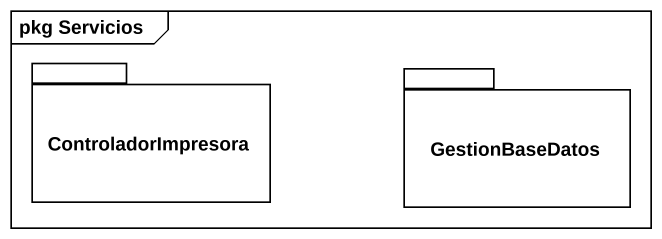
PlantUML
@startuml
mainframe pkg Servicios
package ControladorImpresora {
}
package GestionBaseDatos {
}
@enduml
